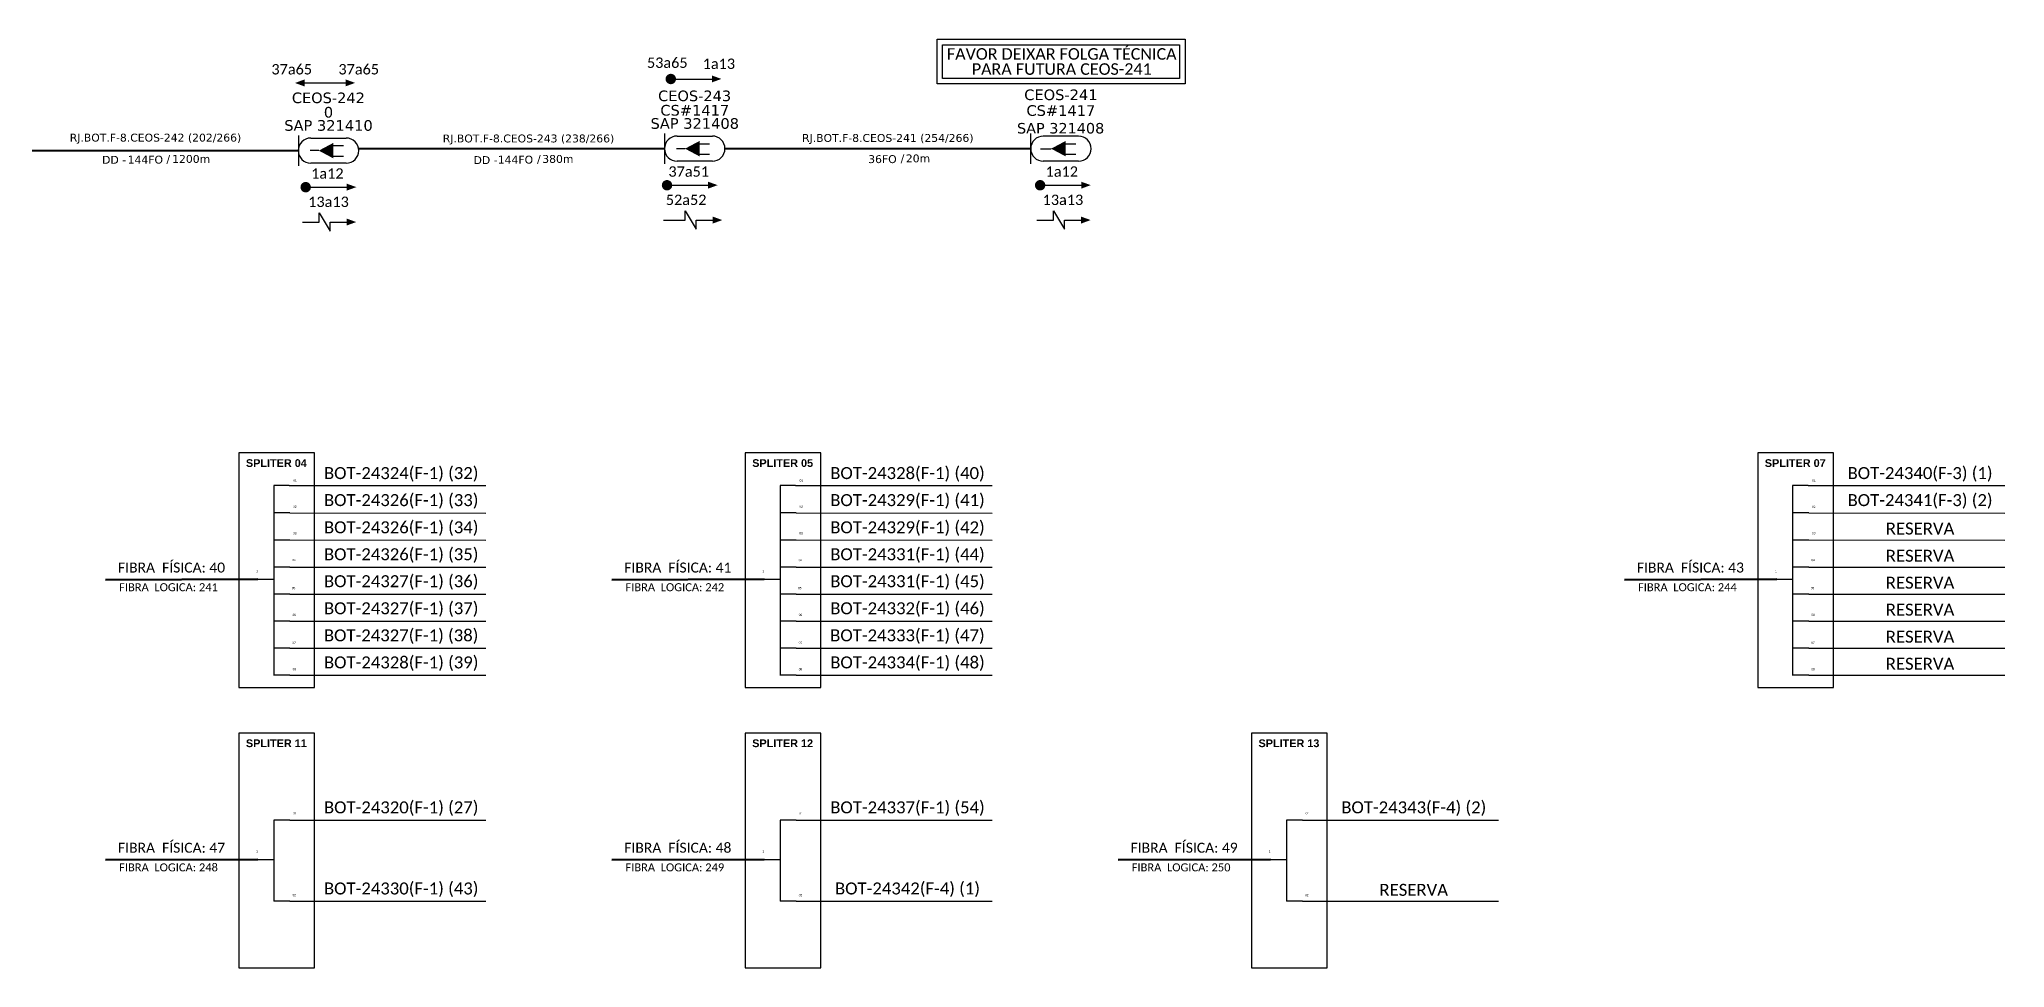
# Model space of a CAD drawing. Extents: x 890 to 4090, y 1694 to 3298.
# Drawn here: x 3192 to 4090, y 2771 to 3196 of the extents above; entities that cross this region are included whole.
import ezdxf
from ezdxf.enums import TextEntityAlignment as Align

# ---------------------------------------------------------------- set-up
doc = ezdxf.new("R2010")
doc.units = 0
doc.header["$MEASUREMENT"] = 0
doc.layers.get('0').update_dxf_attribs({"linetype": 'CONTINUOUS'})
for name, color, linetype in [('20.4-CEOS', 1, 'CONTINUOUS'), ('20.5-CEO', 1, 'CONTINUOUS'), ('SETA', 7, 'CONTINUOUS')]:
    doc.layers.add(name, color=color, linetype=linetype)
doc.layers.add('40.1-ETIQUETAS', color=1, linetype='CONTINUOUS', lineweight=20)
doc.styles.add('siredit', font='verdana.ttf')

# ---------------------------------------------------------------- blocks, each defined once
blk = doc.blocks.new('*U758')
at = {"layer": '20.5-CEO'}
for p, q in [((-1.56, 1.26), (1.8, 1.26)), ((1.8, -1.13), (-1.56, -1.13))]:
    blk.add_line(p, q, dxfattribs=at)
blk.add_lwpolyline([(-2.75, 1.51), (-2.75, -1.38)], dxfattribs=at)
for centre, start, end in [((-1.56, 0.07), 90, 270), ((1.8, 0.07), 270, 90)]:
    blk.add_arc(centre, 1.2, start, end, dxfattribs=at)
at = {"layer": '20.5-CEO', "color": 7, "style": 'siredit'}
for tag, p in [('LOCAL', (0.12, 4.23)), ('FID', (0.11, 5.61)), ('SAP', (0.12, 2.97)), ('FIBRAS_RESERVA', (0.12, -1.94))]:
    blk.add_attdef(tag, text='', height=1.01, dxfattribs=at).set_placement(p, align=Align.TOP_CENTER)
for tag, flags, p in [('ID_ATIVIDADE', 3, (0.11, -3.51)), ('FATOR', 1, (0.11, -4.82))]:
    blk.add_attdef(tag, text='', height=1.01, dxfattribs=dict(at, flags=flags)).set_placement(p, align=Align.TOP_CENTER)
at = {"layer": '20.5-CEO', "color": 7, "style": 'siredit', "flags": 3}
blk.add_attdef('QTDE', (-4.88, -7.06), '', height=1.01, dxfattribs=at)
blk = doc.blocks.new('*U760')
at = {"layer": '20.5-CEO'}
for p, q in [((-1.56, 1.26), (1.8, 1.26)), ((1.8, -1.13), (-1.56, -1.13))]:
    blk.add_line(p, q, dxfattribs=at)
blk.add_lwpolyline([(-2.75, 1.51), (-2.75, -1.38)], dxfattribs=at)
for centre, start, end in [((-1.56, 0.07), 90, 270), ((1.8, 0.07), 270, 90)]:
    blk.add_arc(centre, 1.2, start, end, dxfattribs=at)
at = {"layer": '20.5-CEO', "color": 7, "style": 'siredit'}
for tag, p in [('LOCAL', (0.12, 4.23)), ('FID', (0.11, 5.61)), ('SAP', (0.12, 2.97)), ('FIBRAS_RESERVA', (0.12, -1.94))]:
    blk.add_attdef(tag, text='', height=1.01, dxfattribs=at).set_placement(p, align=Align.TOP_CENTER)
for tag, flags, p in [('ID_ATIVIDADE', 3, (0.11, -3.51)), ('FATOR', 1, (0.11, -4.82))]:
    blk.add_attdef(tag, text='', height=1.01, dxfattribs=dict(at, flags=flags)).set_placement(p, align=Align.TOP_CENTER)
at = {"layer": '20.5-CEO', "color": 7, "style": 'siredit', "flags": 3}
blk.add_attdef('QTDE', (-4.88, -7.06), '', height=1.01, dxfattribs=at)

msp = doc.modelspace()

# ---------------------------------------------------------------- linework, layer by layer
at = {"color": 7, "linetype": 'Continuous'}
for p, q in [((3298.86, 2991.83, 2), (3298.86, 2904.97, 2)), ((3305.89, 2991.83, 2), (3298.86, 2991.83, 2)), ((3530.29, 2991.83, 2), (3530.29, 2904.97, 2)), ((3537.32, 2991.83, 2), (3530.29, 2991.83, 2)), ((3993.15, 2991.83, 2), (3993.15, 2904.97, 2)), ((4000.18, 2991.83, 2), (3993.15, 2991.83, 2)), ((3306.25, 2979.26, 2), (3299.21, 2979.26, 2)), ((3537.68, 2979.26, 2), (3530.64, 2979.26, 2)), ((4000.54, 2979.26, 2), (3993.51, 2979.26, 2)), ((3306.25, 2966.88, 2), (3299.21, 2966.88, 2)), ((3537.68, 2966.88, 2), (3530.64, 2966.88, 2)), ((4000.54, 2966.88, 2), (3993.51, 2966.88, 2)), ((3291.56, 2948.97, 2), (3298.83, 2948.97, 2)), ((3306.25, 2954.44, 2), (3299.21, 2954.44, 2)), ((3522.99, 2948.97, 2), (3530.26, 2948.97, 2)), ((3537.68, 2954.44, 2), (3530.64, 2954.44, 2)), ((3985.85, 2948.97, 2), (3993.12, 2948.97, 2)), ((4000.54, 2954.44, 2), (3993.51, 2954.44, 2)), ((3306.25, 2942.11, 2), (3299.21, 2942.11, 2)), ((3537.68, 2942.11, 2), (3530.64, 2942.11, 2)), ((4000.54, 2942.11, 2), (3993.51, 2942.11, 2)), ((3306.25, 2929.78, 2), (3299.21, 2929.78, 2)), ((3537.68, 2929.78, 2), (3530.64, 2929.78, 2)), ((4000.54, 2929.78, 2), (3993.51, 2929.78, 2)), ((3306.25, 2917.4, 2), (3299.21, 2917.4, 2)), ((3537.68, 2917.4, 2), (3530.64, 2917.4, 2)), ((4000.54, 2917.4, 2), (3993.51, 2917.4, 2)), ((3306.25, 2905.05, 2), (3299.21, 2905.05, 2)), ((3537.68, 2905.05, 2), (3530.64, 2905.05, 2)), ((4000.54, 2905.05, 2), (3993.51, 2905.05, 2)), ((3298.86, 2838.71, 2), (3298.86, 2801.61, 2)), ((3306.25, 2838.71, 2), (3298.86, 2838.71, 2)), ((3530.29, 2838.71, 2), (3530.29, 2801.61, 2)), ((3537.68, 2838.71, 2), (3530.29, 2838.71, 2)), ((3761.72, 2838.71, 2), (3761.72, 2801.61, 2)), ((3769.11, 2838.71, 2), (3761.72, 2838.71, 2)), ((3291.56, 2820.81, 2), (3298.83, 2820.81, 2)), ((3522.99, 2820.81, 2), (3530.26, 2820.81, 2)), ((3754.42, 2820.81, 2), (3761.69, 2820.81, 2)), ((3306.25, 2801.61, 2), (3298.86, 2801.61, 2)), ((3537.68, 2801.61, 2), (3530.29, 2801.61, 2)), ((3769.11, 2801.61, 2), (3761.72, 2801.61, 2))]:
    msp.add_line(p, q, dxfattribs=at)
at = {"color": 10, "linetype": 'Continuous'}
for p, q in [((3305.89, 2991.83, 2), (3395.78, 2991.8, 2)), ((3537.32, 2991.83, 2), (3627.21, 2991.8, 2)), ((4000.18, 2991.83, 2), (4090.08, 2991.8, 2)), ((3306.25, 2979.26, 2), (3395.78, 2979.23, 2)), ((3537.68, 2979.26, 2), (3627.21, 2979.23, 2)), ((4000.54, 2979.26, 2), (4090.08, 2979.23, 2)), ((3306.25, 2966.9, 2), (3395.78, 2966.88, 2)), ((3537.68, 2966.9, 2), (3627.21, 2966.88, 2)), ((4000.54, 2966.9, 2), (4090.08, 2966.88, 2)), ((3306.25, 2954.46, 2), (3395.78, 2954.43, 2)), ((3537.68, 2954.46, 2), (3627.21, 2954.43, 2)), ((4000.54, 2954.46, 2), (4090.08, 2954.43, 2)), ((3306.25, 2942.14, 2), (3395.78, 2942.11, 2)), ((3537.68, 2942.14, 2), (3627.21, 2942.11, 2)), ((4000.54, 2942.14, 2), (4090.08, 2942.11, 2)), ((3306.25, 2929.8, 2), (3395.78, 2929.78, 2)), ((3537.68, 2929.8, 2), (3627.21, 2929.78, 2)), ((4000.54, 2929.8, 2), (4090.08, 2929.78, 2)), ((3306.25, 2917.42, 2), (3395.78, 2917.4, 2)), ((3537.68, 2917.42, 2), (3627.21, 2917.4, 2)), ((4000.54, 2917.42, 2), (4090.08, 2917.4, 2)), ((3306.24, 2905.05, 2), (3395.78, 2905.02, 2)), ((3537.67, 2905.05, 2), (3627.21, 2905.02, 2)), ((4000.54, 2905.05, 2), (4090.08, 2905.02, 2)), ((3306.25, 2838.73, 2), (3395.78, 2838.71, 2)), ((3537.68, 2838.73, 2), (3627.21, 2838.71, 2)), ((3769.11, 2838.73, 2), (3858.65, 2838.71, 2)), ((3306.25, 2801.63, 2), (3395.78, 2801.61, 2)), ((3537.68, 2801.63, 2), (3627.21, 2801.61, 2)), ((3769.11, 2801.63, 2), (3858.65, 2801.61, 2))]:
    msp.add_line(p, q, dxfattribs=at)
at = {"color": 1, "linetype": 'Continuous', "lineweight": 60}
for p, q in [((3291.56, 2948.97, 2), (3221.99, 2948.75, 2)), ((3522.99, 2948.97, 2), (3453.42, 2948.75, 2)), ((3985.85, 2948.97, 2), (3916.28, 2948.75, 2)), ((3291.56, 2820.81, 2), (3221.99, 2820.58, 2)), ((3522.99, 2820.81, 2), (3453.42, 2820.58, 2)), ((3754.42, 2820.81, 2), (3684.85, 2820.58, 2))]:
    msp.add_line(p, q, dxfattribs=at)
at = {"color": 3, "ltscale": 9e-07}
for points in [[(3602.07, 3195.95), (3715.43, 3195.95), (3715.43, 3175.52), (3602.07, 3175.52)], [(3604.59, 3193.43), (3712.91, 3193.43), (3712.91, 3178.04), (3604.59, 3178.04)]]:
    msp.add_lwpolyline(points, close=True, dxfattribs=at)
at = {"color": 0, "const_width": 2.38}
for points in [[(3480.34, 3178.97, 1), (3480.34, 3176.59, 1)], [(3312.26, 3128.29, 1), (3314.64, 3128.29, 1)], [(3477.43, 3129.18, 1), (3479.8, 3129.18, 1)], [(3647.98, 3129.18, 1), (3650.35, 3129.18, 1)]]:
    msp.add_lwpolyline(points, format="xyb", close=True, dxfattribs=at)
at = {"color": 0}
for points in [[(3486.91, 3113.25), (3486.91, 3117.45), (3491.93, 3109.05), (3491.94, 3113.25)], [(3655.3, 3113.25), (3655.3, 3117.45), (3660.32, 3109.05), (3660.33, 3113.25)], [(3319.59, 3112.35), (3319.59, 3116.55), (3324.61, 3108.16), (3324.61, 3112.35)]]:
    msp.add_lwpolyline(points, dxfattribs=at)
at = {"color": 7, "elevation": 2}
for points in [[(3282.92, 2899.41), (3317.48, 2899.41), (3317.48, 3006.72), (3282.92, 3006.72)], [(3514.35, 2899.41), (3548.91, 2899.41), (3548.91, 3006.72), (3514.35, 3006.72)], [(3977.21, 2899.41), (4011.77, 2899.41), (4011.77, 3006.72), (3977.21, 3006.72)], [(3282.92, 2771.24), (3317.48, 2771.24), (3317.48, 2878.55), (3282.92, 2878.55)], [(3514.35, 2771.24), (3548.91, 2771.24), (3548.91, 2878.55), (3514.35, 2878.55)], [(3745.78, 2771.24), (3780.34, 2771.24), (3780.34, 2878.55), (3745.78, 2878.55)]]:
    msp.add_lwpolyline(points, close=True, dxfattribs=at)
at = {"layer": '20.4-CEOS', "color": 8}
for p, q in [((3666.71, 3151.66), (3650.59, 3151.66)), ((3666.71, 3140.17), (3650.59, 3140.17))]:
    msp.add_line(p, q, dxfattribs=at)
at = {"layer": '20.4-CEOS'}
for points in [[(3319.43, 3145.02), (3315.55, 3145.02)], [(3325.78, 3147.3), (3330.67, 3147.3)], [(3486.85, 3145.91), (3482.98, 3145.91)], [(3493.21, 3148.19), (3498.1, 3148.19)], [(3325.78, 3142.52), (3330.67, 3142.52)], [(3493.21, 3143.41), (3498.1, 3143.41)]]:
    msp.add_lwpolyline(points, dxfattribs=at)
for points in [[(3319.43, 3145.02, 0, 7.09, 0), (3326.08, 3145.02, 7.09, 7.09, 0)], [(3486.85, 3145.91, 0, 7.09, 0), (3493.5, 3145.91, 7.09, 7.09, 0)]]:
    msp.add_lwpolyline(points, format="xyseb", dxfattribs=at)
at = {"layer": '20.4-CEOS', "color": 8}
for points in [[(3644.85, 3138.99), (3644.85, 3152.84)], [(3649.31, 3145.91), (3654.2, 3145.91)], [(3660.56, 3148.19), (3665.45, 3148.19)], [(3660.56, 3143.41), (3665.45, 3143.41)]]:
    msp.add_lwpolyline(points, dxfattribs=at)
msp.add_lwpolyline([(3654.2, 3145.91, 0, 7.09, 0), (3660.85, 3145.91, 7.09, 7.09, 0)], format="xyseb", dxfattribs=at)
for centre, start, end in [((3650.59, 3145.91), 90, 270), ((3666.71, 3145.91), 270, 90)]:
    msp.add_arc(centre, 5.74, start, end, dxfattribs=at)
at = {"layer": '40.1-ETIQUETAS', "const_width": 0.96}
for points in [[(3170.32, 3145.01), (3310.07, 3145.01)], [(3337.75, 3145.91), (3477.5, 3145.91)], [(3505.1, 3145.91), (3644.85, 3145.91)]]:
    msp.add_lwpolyline(points, dxfattribs=at)
at = {"layer": 'SETA', "color": 0}
for points in [[(3312.91, 3175.97), (3333.34, 3175.97)], [(3480.34, 3177.78), (3500.76, 3177.78)], [(3313.45, 3128.29), (3333.88, 3128.29)], [(3478.62, 3129.18), (3499.04, 3129.18)], [(3649.17, 3129.18), (3669.59, 3129.18)], [(3312, 3112.35), (3319.59, 3112.35)], [(3324.61, 3112.35), (3332.2, 3112.35)], [(3477.05, 3113.25), (3486.91, 3113.25)], [(3491.94, 3113.25), (3499.52, 3113.25)], [(3647.72, 3113.25), (3655.3, 3113.25)], [(3660.33, 3113.25), (3667.91, 3113.25)]]:
    msp.add_lwpolyline(points, dxfattribs=at)
for points in [[(3312.91, 3177.56), (3308.56, 3175.97), (3312.91, 3174.39)], [(3331.7, 3177.59), (3336.05, 3176), (3331.7, 3174.42)], [(3499.12, 3179.39), (3503.48, 3177.81), (3499.12, 3176.22)], [(3332.24, 3129.9), (3336.59, 3128.32), (3332.24, 3126.74)], [(3497.4, 3130.8), (3501.76, 3129.22), (3497.4, 3127.63)], [(3667.95, 3130.8), (3672.31, 3129.22), (3667.95, 3127.63)], [(3332.2, 3113.93), (3336.55, 3112.35), (3332.2, 3110.77)], [(3499.52, 3114.83), (3503.87, 3113.25), (3499.52, 3111.66)], [(3667.91, 3114.83), (3672.27, 3113.25), (3667.91, 3111.66)]]:
    msp.add_solid(points, dxfattribs=at)

# ---------------------------------------------------------------- block references
at = {"layer": '20.5-CEO', "color": 0, "lineweight": 0}
ref = msp.add_blockref('*U758', (3323.29, 3144.69), dxfattribs=dict(at, xscale=4.8, yscale=4.8, zscale=4.8))
ref.add_attrib('LOCAL', '0', dxfattribs={"color": 7, "height": 4.87, "style": 'siredit'}).set_placement((3323.87, 3165.01), align=Align.TOP_CENTER)
ref.add_attrib('SAP', 'SAP 321410', dxfattribs={"color": 7, "height": 4.866, "style": 'siredit'}).set_placement((3323.87, 3158.97), align=Align.TOP_CENTER)
ref.add_attrib('FID', 'CEOS-242', dxfattribs={"layer": '20.4-CEOS', "color": 7, "height": 4.846, "style": 'siredit'}).set_placement((3323.82, 3171.59), align=Align.TOP_CENTER)
ref = msp.add_blockref('*U760', (3490.71, 3145.59), dxfattribs=dict(at, xscale=4.8, yscale=4.8, zscale=4.8))
ref.add_attrib('LOCAL', 'CS#1417', dxfattribs={"color": 7, "height": 4.866, "style": 'siredit'}).set_placement((3491.3, 3165.91), align=Align.TOP_CENTER)
ref.add_attrib('SAP', 'SAP 321408', dxfattribs={"color": 7, "height": 4.866, "style": 'siredit'}).set_placement((3491.3, 3159.87), align=Align.TOP_CENTER)
ref.add_attrib('FID', 'CEOS-243', dxfattribs={"layer": '20.4-CEOS', "color": 7, "height": 4.846, "style": 'siredit'}).set_placement((3491.24, 3172.5), align=Align.TOP_CENTER)

# ---------------------------------------------------------------- texts
at = {"color": 7, "char_height": 5.28, "width": 112.4893, "attachment_point": 5}
for s, insert in [('{\\fCalibri|b0|i0|c0|p34;FAVOR DEIXAR FOLGA TÉCNICA}', (3659.05, 3189.21)), ('{\\fCalibri|b0|i0|c0|p34;PARA FUTURA CEOS-241}', (3659.05, 3182.31))]:
    msp.add_mtext(s, dxfattribs=dict(at, insert=insert))
at = {"color": 0, "char_height": 4.752, "width": 60.2525, "attachment_point": 5}
for s, insert in [('{\\fCalibri|b0|i0|c0|p34;\\C7;37a65}', (3307.06, 3182.21)), ('{\\fCalibri|b0|i0|c0|p34;\\C7;37a65}', (3337.68, 3182.21)), ('{\\fCalibri|b0|i0|c0|p34;\\C7;53a65}', (3478.73, 3185.21)), ('{\\fCalibri|b0|i0|c0|p34;\\C7;1a13}', (3502.32, 3184.72)), ('{\\fCalibri|b0|i0|c0|p34;\\C7;1a12}', (3323.36, 3134.53)), ('{\\fCalibri|b0|i0|c0|p34;\\C7;37a51}', (3488.53, 3135.42)), ('{\\fCalibri|b0|i0|c0|p34;\\C7;1a12}', (3659.08, 3135.42)), ('{\\fCalibri|b0|i0|c0|p34;\\C7;13a13}', (3323.88, 3121.58)), ('{\\fCalibri|b0|i0|c0|p34;\\C7;52a52}', (3487.35, 3122.48)), ('{\\fCalibri|b0|i0|c0|p34;\\C7;13a13}', (3659.6, 3122.48))]:
    msp.add_mtext(s, dxfattribs=dict(at, insert=insert))
at = {"attachment_point": 5}
for s, insert, char_height, width in [('\\C10;\\fArial|b1|i0|c0|p34;\\H1x;SPLITER 04', (3300.04, 3002.06, 2), 3.5506, 34.56), ('\\pt49.37685;{\\fCalibri|b0|i0|c0|p34;\\C7;BOT-24324(F-1) (32)}', (3357.1, 2996.91, 2), 5.4863, 81.8207), ('\\C10;\\fArial|b1|i0|c0|p34;\\H1x;SPLITER 05', (3531.47, 3002.06, 2), 3.5506, 34.56), ('\\pt49.37685;{\\fCalibri|b0|i0|c0|p34;\\C7;BOT-24328(F-1) (40)}', (3588.53, 2996.91, 2), 5.4863, 81.8207), ('\\C10;\\fArial|b1|i0|c0|p34;\\H1x;SPLITER 07', (3994.34, 3002.06, 2), 3.5506, 34.56), ('\\pt49.37685;{\\fCalibri|b0|i0|c0|p34;\\C7;BOT-24340(F-3) (1)}', (4051.39, 2996.91, 2), 5.4863, 81.8207), ('\\C7;\\fArial|b0|i0|;\\H1.0273588255048;01 ', (3308.58, 2994.11, 2), 3.5506, 7.1205), ('\\C7;\\fArial|b0|i0|;\\H1.0273588255048;01 ', (3540.01, 2994.11, 2), 3.5506, 7.1205), ('\\C7;\\fArial|b0|i0|;\\H1.0273588255048;01 ', (4002.87, 2994.11, 2), 3.5506, 7.1205), ('\\pt49.37685;{\\fCalibri|b0|i0|c0|p34;\\C7;BOT-24326(F-1) (33)}', (3357.1, 2984.55, 2), 5.4863, 81.8207), ('\\pt49.37685;{\\fCalibri|b0|i0|c0|p34;\\C7;BOT-24329(F-1) (41)}', (3588.53, 2984.55, 2), 5.4863, 81.8207), ('\\pt49.37685;{\\fCalibri|b0|i0|c0|p34;\\C7;BOT-24341(F-3) (2)}', (4051.39, 2984.55, 2), 5.4863, 81.8207), ('\\C7;\\fArial|b0|i0|;\\H1.0273588255048;02 ', (3308.47, 2982.11, 2), 3.5506, 7.5164), ('\\pt49.37685;{\\fCalibri|b0|i0|c0|p34;\\C7;BOT-24326(F-1) (34)}', (3357.1, 2972.11, 2), 5.4863, 81.8207), ('\\C7;\\fArial|b0|i0|;\\H1.0273588255048;02 ', (3539.9, 2982.11, 2), 3.5506, 7.5164), ('\\pt49.37685;{\\fCalibri|b0|i0|c0|p34;\\C7;BOT-24329(F-1) (42)}', (3588.53, 2972.11, 2), 5.4863, 81.8207), ('\\C7;\\fArial|b0|i0|;\\H1.0273588255048;02 ', (4002.77, 2982.11, 2), 3.5506, 7.5164), ('\\pt49.37685;{\\fCalibri|b0|i0|c0|p34;\\C7;RESERVA}', (4051.39, 2972.11, 2), 5.4863, 81.8207), ('\\C7;\\fArial|b0|i0|;\\H1.0273588255048;03 ', (3308.47, 2970.01, 2), 3.5506, 6.912), ('\\C7;\\fArial|b0|i0|;\\H1.0273588255048;03 ', (3539.9, 2970.01, 2), 3.5506, 6.912), ('\\C7;\\fArial|b0|i0|;\\H1.0273588255048;03 ', (4002.77, 2970.01, 2), 3.5506, 6.912), ('{\\fCalibri|b0|i0|c0|p34;\\C7;FIBRA  FÍSICA: 40}', (3252.13, 2954.27, 2), 4.5719, 69.12), ('\\C7;\\fArial|b0|i0|;\\H1.0273588255048;04 ', (3308.17, 2957.73, 2), 3.5506, 7.5164), ('\\pt49.37685;{\\fCalibri|b0|i0|c0|p34;\\C7;BOT-24326(F-1) (35)}', (3357.1, 2959.78, 2), 5.4863, 81.8207), ('{\\fCalibri|b0|i0|c0|p34;\\C7;FIBRA  FÍSICA: 41}', (3483.56, 2954.27, 2), 4.5719, 69.12), ('\\C7;\\fArial|b0|i0|;\\H1.0273588255048;04 ', (3539.6, 2957.73, 2), 3.5506, 7.5164), ('\\pt49.37685;{\\fCalibri|b0|i0|c0|p34;\\C7;BOT-24331(F-1) (44)}', (3588.53, 2959.78, 2), 5.4863, 81.8207), ('{\\fCalibri|b0|i0|c0|p34;\\C7;FIBRA  FÍSICA: 43}', (3946.42, 2954.27, 2), 4.5719, 69.12), ('\\C7;\\fArial|b0|i0|;\\H1.0273588255048;04 ', (4002.47, 2957.73, 2), 3.5506, 7.5164), ('\\pt49.37685;{\\fCalibri|b0|i0|c0|p34;\\C7;RESERVA}', (4051.39, 2959.66, 2), 5.4863, 81.8207), ('{\\fCalibri|b0|i0|c0|p34;\\C7;FIBRA  LOGICA: 241}', (3250.74, 2945.28, 2), 3.6577, 69.12), ('\\C7;\\fArial|b0|i0|;\\H1.0273588255048;1', (3291.22, 2952.63, 2), 3.5506, 3.5168), ('\\pt49.37685;{\\fCalibri|b0|i0|c0|p34;\\C7;BOT-24327(F-1) (36)}', (3357.1, 2947.45, 2), 5.4863, 81.8207), ('{\\fCalibri|b0|i0|c0|p34;\\C7;FIBRA  LOGICA: 242}', (3482.18, 2945.28, 2), 3.6577, 69.12), ('\\C7;\\fArial|b0|i0|;\\H1.0273588255048;1', (3522.66, 2952.63, 2), 3.5506, 3.5168), ('\\pt49.37685;{\\fCalibri|b0|i0|c0|p34;\\C7;BOT-24331(F-1) (45)}', (3588.53, 2947.45, 2), 5.4863, 81.8207), ('{\\fCalibri|b0|i0|c0|p34;\\C7;FIBRA  LOGICA: 244}', (3945.04, 2945.28, 2), 3.6577, 69.12), ('\\C7;\\fArial|b0|i0|;\\H1.0273588255048;1', (3985.52, 2952.63, 2), 3.5506, 3.5168), ('\\pt49.37685;{\\fCalibri|b0|i0|c0|p34;\\C7;RESERVA}', (4051.38, 2947.34, 2), 5.4863, 81.8207), ('\\C7;\\fArial|b0|i0|;\\H1.0273588255048;05 ', (3307.91, 2944.9, 2), 3.5506, 9.2444), ('\\pt49.37685;{\\fCalibri|b0|i0|c0|p34;\\C7;BOT-24327(F-1) (37)}', (3357.1, 2935.07, 2), 5.4863, 81.8207), ('\\C7;\\fArial|b0|i0|;\\H1.0273588255048;05 ', (3539.34, 2944.9, 2), 3.5506, 9.2444), ('\\pt49.37685;{\\fCalibri|b0|i0|c0|p34;\\C7;BOT-24332(F-1) (46)}', (3588.53, 2935.07, 2), 5.4863, 81.8207), ('\\C7;\\fArial|b0|i0|;\\H1.0273588255048;05 ', (4002.21, 2944.9, 2), 3.5506, 9.2444), ('\\pt49.37685;{\\fCalibri|b0|i0|c0|p34;\\C7;RESERVA}', (4051.38, 2935.01, 2), 5.4863, 81.8207), ('\\C7;\\fArial|b0|i0|;\\H1.0273588255048;06 ', (3308.17, 2932.63, 2), 3.5506, 7.5164), ('\\C7;\\fArial|b0|i0|;\\H1.0273588255048;06 ', (3539.6, 2932.63, 2), 3.5506, 7.5164), ('\\C7;\\fArial|b0|i0|;\\H1.0273588255048;06 ', (4002.47, 2932.63, 2), 3.5506, 7.5164), ('\\C7;\\fArial|b0|i0|;\\H1.0273588255048;07 ', (3308.17, 2919.9, 2), 3.5506, 7.5164), ('\\pt49.37685;{\\fCalibri|b0|i0|c0|p34;\\C7;BOT-24327(F-1) (38)}', (3357.07, 2922.69, 2), 5.4863, 81.8207), ('\\C7;\\fArial|b0|i0|;\\H1.0273588255048;07 ', (3539.6, 2919.9, 2), 3.5506, 7.5164), ('\\pt49.37685;{\\fCalibri|b0|i0|c0|p34;\\C7;BOT-24333(F-1) (47)}', (3588.5, 2922.69, 2), 5.4863, 81.8207), ('\\C7;\\fArial|b0|i0|;\\H1.0273588255048;07 ', (4002.47, 2919.9, 2), 3.5506, 7.5164), ('\\pt49.37685;{\\fCalibri|b0|i0|c0|p34;\\C7;RESERVA}', (4051.38, 2922.63, 2), 5.4863, 81.8207), ('\\pt49.37685;{\\fCalibri|b0|i0|c0|p34;\\C7;BOT-24328(F-1) (39)}', (3357.1, 2910.31, 2), 5.4863, 81.8207), ('\\pt49.37685;{\\fCalibri|b0|i0|c0|p34;\\C7;BOT-24334(F-1) (48)}', (3588.53, 2910.31, 2), 5.4863, 81.8207), ('\\pt49.37685;{\\fCalibri|b0|i0|c0|p34;\\C7;RESERVA}', (4051.37, 2910.25, 2), 5.4863, 81.8207), ('\\C7;\\fArial|b0|i0|;\\H1.0273588255048;08 ', (3308.17, 2907.81, 2), 3.5506, 7.5164), ('\\C7;\\fArial|b0|i0|;\\H1.0273588255048;08 ', (3539.6, 2907.81, 2), 3.5506, 7.5164), ('\\C7;\\fArial|b0|i0|;\\H1.0273588255048;08 ', (4002.47, 2907.81, 2), 3.5506, 7.5164), ('\\C10;\\fArial|b1|i0|c0|p34;\\H1x;SPLITER 11', (3300.04, 2873.89, 2), 3.5506, 34.56), ('\\C10;\\fArial|b1|i0|c0|p34;\\H1x;SPLITER 12', (3531.47, 2873.89, 2), 3.5506, 34.56), ('\\C10;\\fArial|b1|i0|c0|p34;\\H1x;SPLITER 13', (3762.9, 2873.89, 2), 3.5506, 34.56), ('\\pt49.37685;{\\fCalibri|b0|i0|c0|p34;\\C7;BOT-24320(F-1) (27)}', (3357.1, 2844, 2), 5.4863, 81.8207), ('\\pt49.37685;{\\fCalibri|b0|i0|c0|p34;\\C7;BOT-24337(F-1) (54)}', (3588.53, 2844, 2), 5.4863, 81.8207), ('\\pt49.37685;{\\fCalibri|b0|i0|c0|p34;\\C7;BOT-24343(F-4) (2)}', (3819.96, 2844, 2), 5.4863, 81.8207), ('\\C7;\\fArial|b0|i0;\\H0.289352x;01 ', (3308.47, 2841.85, 2), 3.5506, 6.912), ('\\C7;\\fArial|b0|i0;\\H0.289352x;01 ', (3539.9, 2841.85, 2), 3.5506, 6.912), ('\\C7;\\fArial|b0|i0;\\H0.289352x;01 ', (3771.34, 2841.85, 2), 3.5506, 6.912), ('{\\fCalibri|b0|i0|c0|p34;\\C7;FIBRA  FÍSICA: 47}', (3252.13, 2826.1, 2), 4.5719, 69.12), ('\\C7;\\fArial|b0|i0|;\\H1.0273588255048;1', (3291.22, 2824.46, 2), 3.5506, 3.5168), ('{\\fCalibri|b0|i0|c0|p34;\\C7;FIBRA  FÍSICA: 48}', (3483.56, 2826.1, 2), 4.5719, 69.12), ('\\C7;\\fArial|b0|i0|;\\H1.0273588255048;1', (3522.66, 2824.46, 2), 3.5506, 3.5168), ('{\\fCalibri|b0|i0|c0|p34;\\C7;FIBRA  FÍSICA: 49}', (3714.99, 2826.1, 2), 4.5719, 69.12), ('\\C7;\\fArial|b0|i0|;\\H1.0273588255048;1', (3754.09, 2824.46, 2), 3.5506, 3.5168), ('{\\fCalibri|b0|i0|c0|p34;\\C7;FIBRA  LOGICA: 248}', (3250.74, 2817.12, 2), 3.6577, 69.12), ('{\\fCalibri|b0|i0|c0|p34;\\C7;FIBRA  LOGICA: 249}', (3482.18, 2817.12, 2), 3.6577, 69.12), ('{\\fCalibri|b0|i0|c0|p34;\\C7;FIBRA  LOGICA: 250}', (3713.61, 2817.12, 2), 3.6577, 69.12), ('\\C7;\\fArial|b0|i0;\\H0.289352x;02 ', (3308.17, 2804.46, 2), 3.5506, 7.5164), ('\\pt49.37685;{\\fCalibri|b0|i0|c0|p34;\\C7;BOT-24330(F-1) (43)}', (3357.1, 2806.9, 2), 5.4863, 81.8207), ('\\C7;\\fArial|b0|i0;\\H0.289352x;02 ', (3539.6, 2804.46, 2), 3.5506, 7.5164), ('\\pt49.37685;{\\fCalibri|b0|i0|c0|p34;\\C7;BOT-24342(F-4) (1)}', (3588.53, 2806.9, 2), 5.4863, 81.8207), ('\\C7;\\fArial|b0|i0;\\H0.289352x;02 ', (3771.03, 2804.46, 2), 3.5506, 7.5164), ('\\pt49.37685;{\\fCalibri|b0|i0|c0|p34;\\C7;RESERVA}', (3819.94, 2806.84, 2), 5.4863, 81.8207)]:
    msp.add_mtext(s, dxfattribs=dict(at, insert=insert, char_height=char_height, width=width))
at = {"layer": '20.4-CEOS', "color": 7, "style": 'siredit'}
for s, height, p in [('CEOS-241', 4.866, (3658.65, 3170.56)), ('CS#1417', 4.866, (3658.65, 3163.36)), ('SAP 321408', 4.8, (3658.54, 3155.26))]:
    msp.add_text(s, height=height, dxfattribs=at).set_placement(p, align=Align.MIDDLE_CENTER)
at = {"layer": '40.1-ETIQUETAS', "color": 0, "style": 'siredit'}
msp.add_text('RJ.BOT.F-8.CEOS-242 (202/266)', height=3.6, dxfattribs=at).set_placement((3244.78, 3150.96), align=Align.MIDDLE_CENTER)
at = {"layer": '40.1-ETIQUETAS', "color": 7, "style": 'siredit'}
for s, p in [('RJ.BOT.F-8.CEOS-243 (238/266) ', (3416.08, 3150.58)), ('RJ.BOT.F-8.CEOS-241 (254/266) ', (3580.31, 3150.81))]:
    msp.add_text(s, height=3.6, dxfattribs=at).set_placement(p, align=Align.MIDDLE_CENTER)
at = {"layer": '40.1-ETIQUETAS', "color": 0, "style": 'siredit'}
for s, p in [('DD - ', (3232.91, 3140.83)), ('144FO', (3248.22, 3140.89)), ('/', (3251.48, 3141.22)), ('DD - ', (3402.72, 3140.69))]:
    msp.add_text(s, height=3.6, dxfattribs=at).set_placement(p, align=Align.MIDDLE_RIGHT)
msp.add_text('1200m', height=3.6, dxfattribs=at).set_placement((3252.4, 3141.22), align=Align.MIDDLE_LEFT)
at = {"layer": '40.1-ETIQUETAS', "color": 7, "style": 'siredit'}
for s, p in [('144FO', (3417.4, 3140.89)), ('/', (3420.88, 3141.22)), ('36FO', (3583.59, 3141.13)), ('/', (3587.07, 3141.46))]:
    msp.add_text(s, height=3.6, dxfattribs=at).set_placement(p, align=Align.MIDDLE_RIGHT)
for s, p in [('380m', (3421.59, 3141.22)), ('20m', (3587.78, 3141.46))]:
    msp.add_text(s, height=3.6, dxfattribs=at).set_placement(p, align=Align.MIDDLE_LEFT)

doc.saveas('drawing.dxf')
